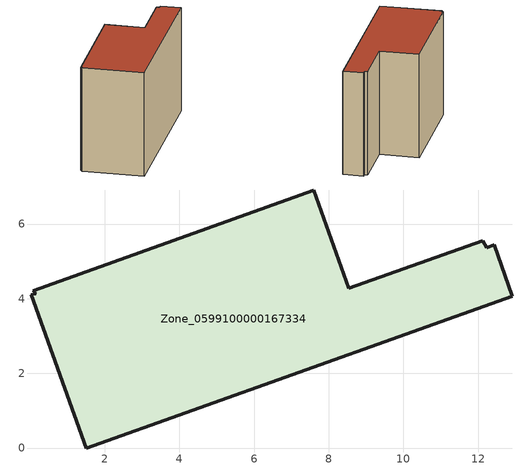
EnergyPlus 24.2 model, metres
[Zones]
Zone_0599100000167334
 floor ground (C_G): 0.15,4.14 0.09,4.21 7.6,6.91 8.54,4.28 12.12,5.56 12.23,5.36 12.43,5.44 12.92,4.07 1.5,0 0.03,4.1 z0
 wall outside (C_F): 0.03,4.1 1.5,0 12.92,4.07 12.43,5.44 12.23,5.36 12.12,5.56 8.54,4.28 7.6,6.91 0.09,4.21 0.15,4.14 0.03,4.1 z0:7.58
 roof outside (C_R): 12.12,5.56 8.54,4.28 7.6,6.91 0.09,4.21 0.15,4.14 0.03,4.1 1.5,0 12.92,4.07 12.43,5.44 12.23,5.36 z7.58
[BUILDING]
Pand.0599100000167334: North Axis=0; Terrain=City; Loads Convergence Tolerance Value=0.04; Temperature Convergence Tolerance Value=0.4; Solar Distribution=FullExterior; Maximum Number of Warmup Days=25; Minimum Number of Warmup Days=1
[Site:Location]
Rotterdam.The.Hague.AP_ZH_NLD Design_Conditions: Latitude=51.96; Longitude=4.45; Time Zone=1; Elevation=-4.5
[SITE:GROUNDTEMPERATURE:BUILDINGSURFACE]
18, 18, 18, 18, 18, 18, 18, 18, 18, 18, 18, 18
[MATERIAL] Thermal Absorptance=0.9; Solar Absorptance=0.7; Visible Absorptance=0.7
Name | Roughness | Thickness | Conductivity | Density | Specific Heat
G.TI.1946 | MediumSmooth | 0.15 | 1 | 540 | 1210
F.TI.1946 | Rough | 0.3 | 0.857143 | 1920 | 840
R.TI.1946 | MediumRough | 0.2 | 0.1 | 1500 | 1000
[CONSTRUCTION]
C_G: G.TI.1946
C_F: F.TI.1946
C_R: R.TI.1946
[ZONE]
Zone_0599100000167334: Type=1; Multiplier=1; Ceiling Height=Autocalculate; Volume=Autocalculate; Floor Area=autocalculate; Part of Total Floor Area=Yes
[ZONEINFILTRATION:DESIGNFLOWRATE]
Infil_Zone_0599100000167334: Zone or ZoneList or Space or SpaceList=Zone_0599100000167334; Schedule=AlwaysOn; Design Flow Rate Calculation Method=Flow/Area; Flow Rate per Floor Area=0.003; Constant Term Coefficient=1; Temperature Term Coefficient=0; Velocity Term Coefficient=0; Velocity Squared Term Coefficient=0
[HVACTEMPLATE:ZONE:IDEALLOADSAIRSYSTEM]
Zone_0599100000167334: Maximum Heating Supply Air Temperature=50; Minimum Cooling Supply Air Temperature=13; Maximum Heating Supply Air Humidity Ratio=0.0156; Minimum Cooling Supply Air Humidity Ratio=0.0077; Heating Limit=NoLimit; Cooling Limit=NoLimit; Dehumidification Control Type=ConstantSensibleHeatRatio; Cooling Sensible Heat Ratio=0.7; Dehumidification Setpoint=60; Humidification Control Type=None; Humidification Setpoint=30; Outdoor Air Method=None; Outdoor Air Flow Rate per Person=0.00944; Outdoor Air Flow Rate per Zone Floor Area=0; Outdoor Air Flow Rate per Zone=0; Demand Controlled Ventilation Type=None; Outdoor Air Economizer Type=NoEconomizer; Heat Recovery Type=None; Sensible Heat Recovery Effectiveness=0.7; Latent Heat Recovery Effectiveness=0.65
[ZONECONTROL:THERMOSTAT]
ThermostatControl_Zone_0599100000167334: Zone or ZoneList=Zone_0599100000167334; Control Type Schedule=DualSetpointControlType; Control 1=Thermostat_Zone_0599100000167334; Temperature Difference Between Cutout And Setpoint=0
[THERMOSTATSETPOINT:DUALSETPOINT]
Thermostat_Zone_0599100000167334: Heating Setpoint Temperature Schedule=HeatingSetpoint_Zone_0599100000167334; Cooling Setpoint Temperature Schedule=CoolingSetpoint_Zone_0599100000167334
[SCHEDULE:COMPACT]
HeatingSetpoint_Zone_0599100000167334: Through: 12/31, For: AllDays, Until: 24:00, 21
CoolingSetpoint_Zone_0599100000167334: Through: 12/31, For: AllDays, Until: 24:00, 24
DualSetpointControlType: Through: 12/31, For: AllDays, Until: 24:00, 4
AlwaysOn: Through: 12/31, For: AllDays, Until: 24:00, 1
